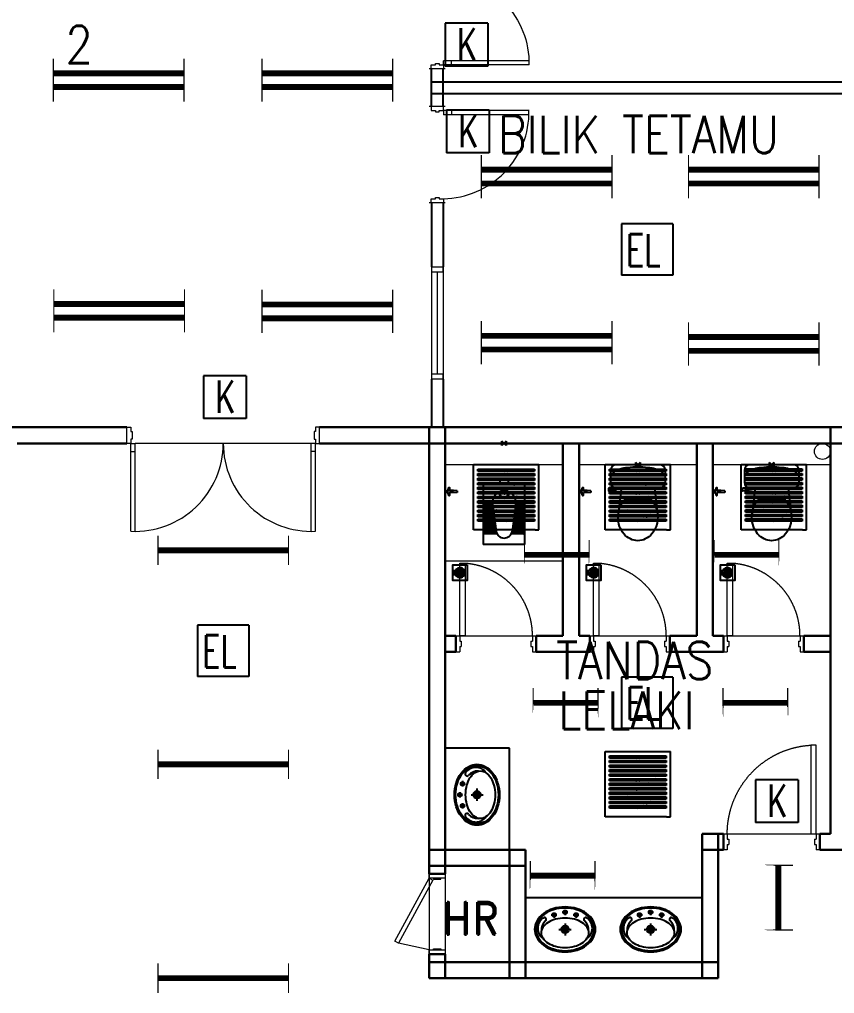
# Model space of a CAD drawing. Header units: inches. Extents: x 17074 to 430035, y 21644 to 175348.
# Drawn here: x 268516 to 276133, y 54090 to 63196 of the extents above; entities that cross this region are included whole.
import ezdxf
from ezdxf.enums import TextEntityAlignment as Align

# ---------------------------------------------------------------- set-up
doc = ezdxf.new("R2010")
doc.units = ezdxf.units.IN
doc.header["$MEASUREMENT"] = 0
doc.linetypes.add('DASHED', pattern=[19.05, 12.7, -6.35])
for name, color, linetype, lineweight in [('CORRIDOR', 8, 'Continuous', 20), ('DOOR', 8, 'Continuous', 20), ('DR', 8, 'Continuous', 18), ('LW', 8, 'Continuous', 20), ('t3', 8, 'Continuous', 25), ('wall', 8, 'Continuous', 30), ('WIN', 8, 'Continuous', 18), ('windoor', 8, 'Continuous', 18)]:
    doc.layers.add(name, color=color, linetype=linetype, lineweight=lineweight)
for name, color, linetype in [('dxt_text', 4, 'Continuous'), ('Edges', 7, 'Continuous'), ('ELECT', 6, 'Continuous'), ('FITTING', 40, 'Continuous'), ('FIXT', 8, 'Continuous'), ('LWALL', 8, 'Continuous'), ('ORIGIN', 8, 'Continuous'), ('partition', 8, 'Continuous'), ('SAN', 8, 'Continuous'), ('SANITARY', 8, 'Continuous')]:
    doc.layers.add(name, color=color, linetype=linetype)
doc.styles.add('LAILA', font='romans.shx', dxfattribs={"width": 0.85})
doc.styles.add('ROMANS', font='romans.shx', dxfattribs={"width": 0.5, "height": 400})
doc.styles.add('VERDANA1000', font='romand.shx', dxfattribs={"height": 1000})

# ---------------------------------------------------------------- blocks, each defined once
blk = doc.blocks.new('D900')
at = {"layer": 'DR'}
for p, q in [((37.5, 915), (37.5, 115)), ((77.5, 915), (77.5, 115)), ((37.5, 190), (77.5, 190)), ((37.5, 115), (77.5, 115))]:
    blk.add_line(p, q, dxfattribs=at)
at = {"layer": 'DR', "color": 3}
for p, q in [((0, 132.5), (0, -17.5)), ((900, 132.5), (900, -17.5)), ((900, 115), (900, 0))]:
    blk.add_line(p, q, dxfattribs=at)
at = {"layer": 'DR'}
for points in [[(0, 0), (37.5, 0), (37.5, 40), (50, 40), (50, 75), (37.5, 75), (37.5, 115), (0, 115)], [(900, 0), (862.5, 0), (862.5, 40), (850, 40), (850, 75), (862.5, 75), (862.5, 115), (900, 115)]]:
    blk.add_lwpolyline(points, dxfattribs=at)
at = {"layer": 'DR', "color": 8}
blk.add_arc((51.9, 104.3), 810.7, 0.75531, 91.01449, dxfattribs=at)
blk = doc.blocks.new('A$C64615766')
at = {"layer": 'CORRIDOR', "color": 2}
blk.add_line((1722.5, 822.5), (77.5, 822.5), dxfattribs=at)
at = {"layer": 'DR', "color": 3}
for p, q in [((0, 822.5), (0, 972.5)), ((1800, 822.5), (1800, 972.5))]:
    blk.add_line(p, q, dxfattribs=at)
at = {"layer": 'DR'}
for p, q in [((37.5, 822.5), (77.5, 822.5)), ((37.5, 1), (37.5, 822.5)), ((77.5, 0), (77.5, 822.5)), ((1762.5, 822.5), (1722.5, 822.5)), ((1722.5, 0), (1722.5, 822.5)), ((1762.5, 1), (1762.5, 822.5)), ((37.5, 747.5), (77.5, 747.5)), ((1762.5, 747.5), (1722.5, 747.5))]:
    blk.add_line(p, q, dxfattribs=at)
for points in [[(0, 972.5), (37.5, 972.5), (37.5, 932.5), (50, 932.5), (50, 862.5), (37.5, 862.5), (37.5, 822.5), (0, 822.5)], [(1800, 972.5), (1762.5, 972.5), (1762.5, 932.5), (1750, 932.5), (1750, 862.5), (1762.5, 862.5), (1762.5, 822.5), (1800, 822.5)]]:
    blk.add_lwpolyline(points, dxfattribs=at)
at = {"layer": 'DR', "color": 8}
for centre, start, end in [((77.5, 822.5), 267.21257, 0.00009), ((1722.5, 822.5), 179.99991, 272.78743)]:
    blk.add_arc(centre, 822.5, start, end, dxfattribs=at)
blk = doc.blocks.new('Dp750')
at = {"layer": 'DOOR', "color": 1}
for p, q in [((0, 150), (0, 0)), ((0, 150), (0, 0)), ((750, 150), (750, 0)), ((750, 150), (750, 0))]:
    blk.add_line(p, q, dxfattribs=at)
at = {"layer": 'DOOR'}
for p, q in [((0, 150), (35, 150)), ((35, 150), (35, 100)), ((35, 100), (50, 100)), ((50, 100), (50, 50)), ((700, 100), (700, 50)), ((700, 100), (715, 100)), ((715, 150), (750, 150)), ((715, 150), (715, 100)), ((0, 0), (35, 0)), ((35, 50), (50, 50)), ((35, 50), (35, 0)), ((700, 50), (715, 50)), ((715, 50), (715, 0)), ((715, 0), (750, 0))]:
    blk.add_line(p, q, dxfattribs=at)
blk.add_lwpolyline([(35, 150), (35, 830), (85, 830), (85, 150)], close=True, dxfattribs=at)
at = {"layer": 'DOOR', "color": 9, "linetype": 'DASHED', "ltscale": 100}
blk.add_arc((35, 150), 680, 360, 85.78327, dxfattribs=at)
blk = doc.blocks.new('TAB')
at = {"layer": 'FIXT'}
for p, q in [((-186, 13), (-70, 22)), ((-186, -13), (-186, 13)), ((-120, 5), (-120, -5)), ((-80, 10), (-115, 10)), ((-70, 55), (-70, 20)), ((-55, 60), (-65, 60)), ((-50, 55), (-50, 20)), ((-50, 24), (-46, 24)), ((-5, 10), (-40, 10)), ((0, 5), (0, -5)), ((-186, -13), (-70, -22)), ((-80, -10), (-115, -10)), ((-70, -20), (-70, -55)), ((-55, -60), (-65, -60)), ((-50, -20), (-50, -55)), ((-50, -24), (-46, -24)), ((-5, -10), (-40, -10))]:
    blk.add_line(p, q, dxfattribs=at)
for centre, radius, start, end in [((-115, 5), 5, 90, 180), ((-80, 20), 10, 270, 0), ((-65, 55), 5, 90, 180), ((-55, 55), 5, 0, 90), ((-40, 20), 10, 180, 270), ((-46, 0), 24.2, 24.4433, 90), ((-5, 5), 5, 0, 90), ((-115, -5), 5, 180, 270), ((-80, -20), 10, 0, 90), ((-65, -55), 5, 180, 270), ((-55, -55), 5, 270, 0), ((-40, -20), 10, 90, 180), ((-46, 0), 24.2, 270, 335.5567), ((-5, -5), 5, 270, 0)]:
    blk.add_arc(centre, radius, start, end, dxfattribs=at)
blk = doc.blocks.new('TAP1-P')
at = {"layer": 'FIXT', "rotation": 90}
blk.add_blockref('TAB', (0, 0), dxfattribs=at)
blk = doc.blocks.new('TAP(C)')
at = {"layer": 'wall', "xscale": -0.599999999973992, "yscale": 0.5999999999767169, "zscale": 0.5999999999999999, "rotation": 269.9999000484524}
blk.add_blockref('TAP1-P', (0, 0), dxfattribs=at)
blk = doc.blocks.new('*X36')
at = {"color": 0}
for p, q in [((89.8892, 61.1665), (89.8524, 61.2033)), ((89.8532, 61.1977), (89.9009, 61.2454)), ((89.8534, 61.2155), (89.8831, 61.2453)), ((89.905, 61.1684), (89.8544, 61.219)), ((89.8584, 61.1852), (89.9135, 61.2403)), ((89.9165, 61.1745), (89.8605, 61.2306)), ((89.8666, 61.1757), (89.9229, 61.2321)), ((89.9252, 61.1836), (89.8695, 61.2392)), ((89.8777, 61.1691), (89.9295, 61.221)), ((89.9308, 61.1956), (89.8815, 61.2449)), ((89.8926, 61.1664), (89.9323, 61.2061)), ((89.9319, 61.2122), (89.8981, 61.2459))]:
    blk.add_line(p, q, dxfattribs=at)
blk = doc.blocks.new('ZPO')
at = {"layer": 'ORIGIN'}
for p, q in [((-20, 20), (-20, -20)), ((-20, 20), (20, -20)), ((-20, -20), (20, 20)), ((20, -20), (20, 20))]:
    blk.add_line(p, q, dxfattribs=at)
blk = doc.blocks.new('Dp900')
at = {"layer": 'DOOR', "color": 4}
for p, q in [((35, 150), (0, 150)), ((35, 150), (35, 100)), ((50, 100), (35, 100)), ((50, 100), (50, 50)), ((850, 100), (850, 50)), ((865, 100), (850, 100)), ((900, 150), (865, 150)), ((865, 150), (865, 100)), ((0, 0), (35, 0)), ((50, 50), (35, 50)), ((35, 50), (35, 0)), ((865, 50), (850, 50)), ((865, 50), (865, 0)), ((865, 0), (900, 0))]:
    blk.add_line(p, q, dxfattribs=at)
at = {"layer": 'DOOR', "color": 1}
for p, q in [((0, 150), (0, 0)), ((0, 150), (0, 0)), ((900, 150), (900, 0)), ((900, 150), (900, 0))]:
    blk.add_line(p, q, dxfattribs=at)
at = {"layer": 'DOOR'}
blk.add_lwpolyline([(35, 150), (35, 980), (85, 980), (85, 150)], close=True, dxfattribs=at)
at = {"layer": 'DOOR', "color": 9, "linetype": 'DASHED', "ltscale": 100}
blk.add_arc((35, 150), 830, 360, 86.54636, dxfattribs=at)
blk = doc.blocks.new('1 X 8W EL')
at = {"layer": 'ELECT', "color": 6}
for p, q in [((-240, 240), (-240, -240)), ((240, 240), (-240, 240)), ((240, 240), (240, -240)), ((240, -240), (-240, -240))]:
    blk.add_line(p, q, dxfattribs=at)
at = {"layer": 'ELECT', "color": 6, "style": 'ROMANS', "width": 0.7}
blk.add_text('EL', height=300, dxfattribs=at).set_placement((-196.2, -155.6))
blk = doc.blocks.new('YBC 2X36')
at = {"layer": 'FITTING', "color": 3}
for points, const_width in [([(-610, 200.9), (-610, -74.3)], 10.9), ([(610, 200.9), (610, -84.2)], 10.9), ([(-610, 63.3), (610, 63.3)], 54.6), ([(-610, 72.1), (-610, -203.2)], 10.9), ([(610, 72.1), (610, -203.2)], 10.9), ([(-610, -65.5), (610, -65.5)], 54.6)]:
    blk.add_lwpolyline(points, dxfattribs=dict(at, const_width=const_width))
blk = doc.blocks.new('YBC 1X36')
at = {"layer": 'FITTING', "color": 3}
for points, const_width in [([(-610, 137.6), (-610, -137.6)], 10.9), ([(610, 137.6), (610, -137.6)], 10.9), ([(-610, 0), (610, 0)], 54.6)]:
    blk.add_lwpolyline(points, dxfattribs=dict(at, const_width=const_width))
blk = doc.blocks.new('YBC 1X18')
at = {"layer": 'FITTING', "color": 3, "const_width": 10.9}
for points in [[(-305, -137.6), (-305, 137.6)], [(299.7, -137.6), (299.7, 137.6)]]:
    blk.add_lwpolyline(points, close=True, dxfattribs=at)
at = {"layer": 'FITTING', "color": 3, "const_width": 54.6}
blk.add_lwpolyline([(305, 0), (-305, 0)], dxfattribs=at)
blk = doc.blocks.new('1 X 8W KELUAR')
at = {"layer": 'ELECT', "color": 5}
for p, q in [((-160, 161), (-160, -240)), ((240, 161), (-160, 161)), ((240, 160), (240, -240)), ((240, -240), (-160, -240))]:
    blk.add_line(p, q, dxfattribs=at)
at = {"layer": 'ELECT', "color": 5, "style": 'ROMANS', "width": 0.7}
blk.add_text('K', height=300, dxfattribs=at).set_placement((-50.3, -185.3))
blk = doc.blocks.new('Exhaust Fan 8-Inch fr')
at = {"layer": 'Edges'}
for p, q in [((-5.91, 7.27), (5.91, 7.27)), ((-5.91, -4.54), (-5.91, 7.27)), ((5.91, -4.54), (5.91, 7.27)), ((-5.12, 6.08), (-5.12, 6.47)), ((-5.12, 6.47), (5.12, 6.47)), ((5.12, 6.08), (-5.12, 6.08)), ((-5.12, 5.26), (-5.12, 5.65)), ((-5.12, 5.65), (-0.31, 5.65)), ((-1.43, 5.42), (-1.81, 5.26)), ((-1.12, 5.54), (-1.43, 5.42)), ((-1.43, 5.42), (-1.43, 5.26)), ((-1.03, 5.56), (-1.12, 5.54)), ((-0.31, 5.65), (-1.03, 5.56)), ((-1.03, 5.56), (-1.03, 5.26)), ((-0.31, 5.65), (0.31, 5.65)), ((1.03, 5.56), (0.31, 5.65)), ((0.31, 5.65), (5.12, 5.65)), ((1.03, 5.56), (1.03, 5.26)), ((1.12, 5.54), (1.03, 5.56)), ((1.43, 5.42), (1.12, 5.54)), ((1.43, 5.42), (1.43, 5.26)), ((1.81, 5.26), (1.43, 5.42)), ((5.12, 6.47), (5.12, 6.08)), ((5.12, 5.65), (5.12, 5.26)), ((-1.81, 5.26), (-5.12, 5.26)), ((-5.12, 4.43), (-5.12, 4.83)), ((-5.12, 4.83), (-2.54, 4.83)), ((-3.05, 4.43), (-5.12, 4.43)), ((-5.12, 3.61), (-5.12, 4)), ((-5.12, 4), (-3.38, 4)), ((-3.69, 3.61), (-5.12, 3.61)), ((-3.38, 4), (-3.69, 3.61)), ((-2.65, 3.61), (-3.69, 3.61)), ((-3.38, 4), (-2.75, 4)), ((-2.54, 4.83), (-3.05, 4.43)), ((-2.52, 4.43), (-3.05, 4.43)), ((-2.71, 3.71), (-2.75, 4)), ((-2.75, 4), (-2.74, 4)), ((-2.7, 3.72), (-2.74, 4)), ((-2.74, 4), (-0.47, 4)), ((-2.7, 3.72), (-2.71, 3.71)), ((-2.65, 3.61), (-2.71, 3.71)), ((-2.64, 3.61), (-2.7, 3.72)), ((-2.64, 3.61), (-2.65, 3.61)), ((-0.24, 3.61), (-2.64, 3.61)), ((-2.54, 4.83), (-1.91, 4.83)), ((-2.52, 4.43), (-2.46, 4.51)), ((-2.51, 4.43), (-2.52, 4.43)), ((-2.51, 4.43), (-2.45, 4.51)), ((-0.72, 4.43), (-2.51, 4.43)), ((-2.45, 4.51), (-2.46, 4.51)), ((-2.45, 4.51), (-1.91, 4.83)), ((-1.91, 4.83), (-0.99, 4.83)), ((-1.43, 5.26), (-1.81, 5.26)), ((-1.03, 5.26), (-1.43, 5.26)), ((1.03, 5.26), (-1.03, 5.26)), ((-0.9, 4.76), (-0.99, 4.83)), ((-0.99, 4.83), (1.03, 4.83)), ((-0.9, 4.76), (-0.72, 4.43)), ((1.03, 4.43), (-0.72, 4.43)), ((-0.47, 4), (-0.24, 3.61)), ((-0.47, 4), (1.03, 4)), ((1.03, 3.61), (-0.24, 3.61)), ((1.43, 5.26), (1.03, 5.26)), ((1.03, 4.83), (1.03, 4.43)), ((1.03, 4.83), (1.43, 4.83)), ((1.43, 4.43), (1.03, 4.43)), ((1.03, 4), (1.03, 3.61)), ((1.03, 4), (1.43, 4)), ((1.37, 3.61), (1.03, 3.61)), ((1.37, 3.61), (1.43, 3.64)), ((3.24, 3.61), (1.37, 3.61)), ((1.81, 5.26), (1.43, 5.26)), ((1.43, 4.83), (1.43, 4.43)), ((1.43, 4.83), (2.54, 4.83)), ((3.05, 4.43), (1.43, 4.43)), ((1.43, 4), (1.43, 3.64)), ((1.43, 3.64), (2.05, 4)), ((1.43, 4), (2.05, 4)), ((5.12, 5.26), (1.81, 5.26)), ((2.05, 4), (2.92, 4)), ((3.05, 4.43), (2.54, 4.83)), ((2.54, 4.83), (5.12, 4.83)), ((2.92, 4), (3.08, 3.89)), ((2.92, 4), (3.38, 4)), ((5.12, 4.43), (3.05, 4.43)), ((3.08, 3.89), (3.24, 3.61)), ((3.69, 3.61), (3.24, 3.61)), ((3.69, 3.61), (3.38, 4)), ((3.38, 4), (5.12, 4)), ((5.12, 3.61), (3.69, 3.61)), ((5.12, 4.83), (5.12, 4.43)), ((5.12, 4), (5.12, 3.61)), ((-5.12, 2.79), (-5.12, 3.18)), ((-5.12, 3.18), (-3.89, 3.18)), ((-4.06, 2.79), (-5.12, 2.79)), ((-5.12, 1.96), (-5.12, 2.36)), ((-5.12, 2.36), (-4.2, 2.36)), ((-4.25, 1.96), (-5.12, 1.96)), ((-4.22, 2.17), (-4.25, 1.96)), ((-4.22, 1.96), (-4.25, 1.96)), ((-4.2, 2.36), (-4.22, 2.17)), ((-4.22, 1.96), (-4.22, 2.17)), ((-1.63, 1.96), (-4.22, 1.96)), ((-4.2, 2.36), (-1.93, 2.36)), ((-3.89, 3.18), (-4.06, 2.79)), ((-2.18, 2.79), (-4.06, 2.79)), ((-3.89, 3.18), (-2.4, 3.18)), ((-2.18, 2.79), (-2.4, 3.18)), ((-2.4, 3.18), (-2.39, 3.18)), ((-2.16, 2.79), (-2.39, 3.18)), ((-2.39, 3.18), (0.01, 3.18)), ((-2.16, 2.79), (-2.18, 2.79)), ((0.1, 2.79), (-2.16, 2.79)), ((-1.77, 2.08), (-1.93, 2.36)), ((-1.93, 2.36), (-1.91, 2.36)), ((-1.76, 2.09), (-1.91, 2.36)), ((-1.91, 2.36), (0.07, 2.36)), ((-1.76, 2.09), (-1.77, 2.08)), ((-1.77, 2.08), (-1.63, 1.96)), ((-1.76, 2.09), (-1.61, 1.96)), ((-1.61, 1.96), (-1.63, 1.96)), ((-0.35, 1.96), (-1.61, 1.96)), ((-0.35, 1.96), (-0.33, 1.98)), ((0.31, 1.96), (-0.35, 1.96)), ((-0.33, 1.98), (-0.17, 2.04)), ((-0.17, 2.04), (-0.05, 2.05)), ((0, 2.1), (-0.05, 2.05)), ((-0.05, 2.05), (0, 2.06)), ((0.07, 2.36), (0, 2.1)), ((0, 2.06), (0.17, 2.03)), ((0.01, 3.18), (0.04, 3.13)), ((0.01, 3.18), (0.64, 3.18)), ((0.04, 3.13), (0.1, 2.79)), ((0.07, 2.36), (0.19, 2.36)), ((0.31, 2.79), (0.1, 2.79)), ((0.17, 2.03), (0.25, 1.99)), ((0.19, 2.36), (0.18, 2.29)), ((0.18, 2.29), (0.25, 1.99)), ((0.19, 2.36), (3.33, 2.36)), ((0.25, 1.99), (0.31, 1.96)), ((0.64, 3.18), (0.31, 2.79)), ((3.54, 2.79), (0.31, 2.79)), ((2.67, 1.96), (0.31, 1.96)), ((0.64, 3.18), (3.49, 3.18)), ((3.32, 2.34), (2.67, 1.96)), ((2.69, 1.96), (2.67, 1.96)), ((3.33, 2.33), (2.69, 1.96)), ((4.2, 1.96), (2.69, 1.96)), ((3.32, 2.34), (3.33, 2.36)), ((3.32, 2.34), (3.33, 2.33)), ((3.33, 2.33), (3.35, 2.36)), ((3.33, 2.36), (3.35, 2.36)), ((3.35, 2.36), (4.2, 2.36)), ((3.49, 3.18), (3.5, 3.15)), ((3.49, 3.18), (3.89, 3.18)), ((3.54, 2.79), (3.5, 3.15)), ((3.5, 3.15), (3.51, 3.14)), ((3.54, 2.79), (3.51, 3.14)), ((4.06, 2.79), (3.54, 2.79)), ((3.54, 2.79), (3.54, 2.79)), ((4.06, 2.79), (3.89, 3.18)), ((3.89, 3.18), (5.12, 3.18)), ((5.12, 2.79), (4.06, 2.79)), ((4.2, 2.34), (4.2, 2.36)), ((4.2, 2.36), (5.12, 2.36)), ((4.2, 2.34), (4.2, 2.33)), ((4.25, 1.96), (4.2, 2.33)), ((4.2, 2.33), (4.2, 1.96)), ((4.25, 1.96), (4.2, 1.96)), ((5.12, 1.96), (4.25, 1.96)), ((5.12, 3.18), (5.12, 2.79)), ((5.12, 2.36), (5.12, 1.96)), ((-5.12, 1.14), (-5.12, 1.53)), ((-5.12, 1.53), (-4.31, 1.53)), ((-4.3, 1.14), (-5.12, 1.14)), ((-5.12, 0.32), (-5.12, 0.71)), ((-5.12, 0.71), (-4.25, 0.71)), ((-4.19, 0.32), (-5.12, 0.32)), ((-4.31, 1.53), (-4.33, 1.36)), ((-4.33, 1.36), (-4.3, 1.14)), ((-4.31, 1.53), (-4.29, 1.53)), ((-4.29, 1.14), (-4.3, 1.14)), ((-4.29, 1.53), (-4.29, 1.14)), ((-4.29, 1.53), (-4.22, 1.53)), ((-2.3, 1.14), (-4.29, 1.14)), ((-4.25, 0.71), (-4.22, 0.55)), ((-4.25, 0.71), (-3.04, 0.71)), ((-4.22, 1.53), (-4.22, 1.52)), ((-4.22, 1.53), (-1.43, 1.53)), ((-4.22, 1.52), (-1.43, 1.52)), ((-4.22, 0.65), (-3.16, 0.65)), ((-4.22, 0.55), (-4.22, 0.65)), ((-4.22, 0.55), (-4.19, 0.32)), ((-3.53, 0.32), (-4.19, 0.32)), ((-3.37, 0.52), (-3.53, 0.32)), ((-0.3, 0.32), (-3.53, 0.32)), ((-3.37, 0.52), (-3.16, 0.65)), ((-3.16, 0.65), (-3.04, 0.71)), ((-3.04, 0.71), (-0.26, 0.71)), ((-2.3, 1.14), (-1.74, 1.46)), ((-0.61, 1.14), (-2.3, 1.14)), ((-1.74, 1.46), (-1.43, 1.52)), ((-1.43, 1.53), (-1.43, 1.52)), ((-1.43, 1.52), (-1.32, 1.53)), ((-1.43, 1.53), (-1.32, 1.53)), ((-1.43, 1.52), (-1.43, 1.52)), ((-1.32, 1.53), (-1.14, 1.53)), ((-1.14, 1.53), (-1.1, 1.52)), ((-1.14, 1.53), (-1.1, 1.53)), ((-1.1, 1.53), (-1.1, 1.52)), ((-1.1, 1.53), (-0.65, 1.53)), ((-1.1, 1.52), (-0.72, 1.42)), ((-0.72, 1.42), (-0.66, 1.37)), ((-0.67, 1.43), (-0.65, 1.53)), ((-0.66, 1.37), (-0.67, 1.43)), ((-0.65, 1.26), (-0.66, 1.37)), ((-0.65, 1.53), (0.61, 1.53)), ((-0.61, 1.14), (-0.65, 1.26)), ((0.57, 1.14), (-0.61, 1.14)), ((-0.3, 0.32), (-0.23, 0.57)), ((-0.29, 0.32), (-0.3, 0.32)), ((-0.29, 0.32), (-0.27, 0.37)), ((-0.13, 0.32), (-0.29, 0.32)), ((-0.27, 0.37), (-0.22, 0.56)), ((-0.27, 0.37), (-0.12, 0.35)), ((-0.22, 0.56), (-0.26, 0.71)), ((-0.23, 0.57), (-0.26, 0.71)), ((-0.26, 0.71), (-0.26, 0.71)), ((-0.26, 0.71), (-0.01, 0.71)), ((-0.23, 0.57), (-0.22, 0.56)), ((-0.13, 0.32), (-0.12, 0.35)), ((-0.12, 0.32), (-0.13, 0.32)), ((-0.12, 0.32), (-0.01, 0.7)), ((-0.12, 0.35), (-0.02, 0.69)), ((1.97, 0.32), (-0.12, 0.32)), ((-0.02, 0.69), (-0.01, 0.71)), ((-0.01, 0.7), (-0.02, 0.69)), ((-0.01, 0.7), (0, 0.71)), ((-0.01, 0.71), (0, 0.71)), ((0, 0.71), (1.75, 0.71)), ((0.6, 1.22), (0.57, 1.14)), ((0.62, 1.14), (0.57, 1.14)), ((0.63, 1.39), (0.6, 1.22)), ((0.61, 1.53), (0.62, 1.49)), ((0.61, 1.53), (1.92, 1.53)), ((0.67, 1.44), (0.62, 1.49)), ((0.62, 1.49), (0.62, 1.48)), ((0.68, 1.43), (0.62, 1.48)), ((0.62, 1.48), (0.63, 1.39)), ((0.84, 1.19), (0.62, 1.14)), ((1.03, 1.14), (0.62, 1.14)), ((1.16, 1.31), (0.67, 1.44)), ((0.67, 1.44), (0.68, 1.43)), ((1.02, 1.34), (0.68, 1.43)), ((0.99, 1.15), (0.84, 1.19)), ((0.99, 1.15), (1.02, 1.34)), ((1.03, 1.14), (0.99, 1.15)), ((1.17, 1.3), (1.02, 1.34)), ((1.2, 1.14), (1.03, 1.14)), ((1.69, 1.4), (1.16, 1.31)), ((1.16, 1.31), (1.17, 1.3)), ((1.22, 1.31), (1.17, 1.3)), ((1.22, 1.31), (1.2, 1.14)), ((1.43, 1.14), (1.2, 1.14)), ((1.43, 1.34), (1.22, 1.31)), ((1.7, 1.39), (1.43, 1.34)), ((1.43, 1.34), (1.43, 1.14)), ((4.29, 1.14), (1.43, 1.14)), ((1.92, 1.53), (1.69, 1.4)), ((1.69, 1.4), (1.7, 1.39)), ((1.92, 1.52), (1.7, 1.39)), ((1.75, 0.71), (1.78, 0.65)), ((1.75, 0.71), (4.25, 0.71)), ((1.78, 0.65), (4.2, 0.65)), ((1.78, 0.65), (1.97, 0.32)), ((1.95, 1.53), (1.92, 1.52)), ((1.92, 1.53), (1.95, 1.53)), ((1.92, 1.52), (4.2, 1.52)), ((1.95, 1.53), (4.2, 1.53)), ((4.19, 0.32), (1.97, 0.32)), ((4.19, 0.32), (4.2, 0.38)), ((5.12, 0.32), (4.19, 0.32)), ((4.2, 1.52), (4.2, 1.53)), ((4.2, 1.53), (4.29, 1.53)), ((4.2, 0.38), (4.25, 0.71)), ((4.2, 0.65), (4.2, 0.38)), ((4.25, 0.71), (5.12, 0.71)), ((4.29, 1.53), (4.29, 1.14)), ((4.29, 1.53), (4.31, 1.53)), ((4.3, 1.14), (4.29, 1.14)), ((4.3, 1.14), (4.33, 1.36)), ((5.12, 1.14), (4.3, 1.14)), ((4.33, 1.36), (4.31, 1.53)), ((4.31, 1.53), (5.12, 1.53)), ((5.12, 1.53), (5.12, 1.14)), ((5.12, 0.71), (5.12, 0.32)), ((-5.12, -0.51), (-5.12, -0.11)), ((-5.12, -0.11), (-4.04, -0.11)), ((-3.87, -0.51), (-5.12, -0.51)), ((-5.12, -1.33), (-5.12, -0.94)), ((-5.12, -0.94), (-3.65, -0.94)), ((-3.35, -1.33), (-5.12, -1.33)), ((-5.12, -2.15), (-5.12, -1.76)), ((-5.12, -1.76), (-2.99, -1.76)), ((-4.04, -0.11), (-4.02, -0.14)), ((-4.04, -0.11), (-3.57, -0.11)), ((-4.02, -0.14), (-3.57, -0.14)), ((-4.02, -0.14), (-3.87, -0.51)), ((-3.43, -0.51), (-3.87, -0.51)), ((-3.65, -0.94), (-3.57, -1.04)), ((-3.65, -0.94), (-3.18, -0.94)), ((-3.57, -0.11), (-3.57, -0.14)), ((-3.57, -0.11), (-0.52, -0.11)), ((-3.57, -0.14), (-3.56, -0.29)), ((-3.57, -1.04), (-3.12, -1.04)), ((-3.57, -1.04), (-3.35, -1.33)), ((-3.56, -0.29), (-3.43, -0.51)), ((-1, -0.51), (-3.43, -0.51)), ((-2.71, -1.33), (-3.35, -1.33)), ((-3.13, -1.03), (-3.18, -0.94)), ((-3.18, -0.94), (-1.75, -0.94)), ((-2.71, -1.33), (-3.13, -1.03)), ((-3.13, -1.03), (-3.12, -1.04)), ((-2.71, -1.33), (-3.12, -1.04)), ((-3.12, -1.04), (-3.12, -1.04)), ((-2.99, -1.76), (-2.47, -2.15)), ((-2.99, -1.76), (-1.43, -1.76)), ((-2.34, -1.28), (-2.71, -1.33)), ((-2.71, -1.33), (-2.71, -1.33)), ((-2.65, -1.33), (-2.71, -1.33)), ((-2.71, -1.33), (-2.71, -1.33)), ((-2.33, -1.29), (-2.65, -1.33)), ((-1.43, -1.33), (-2.65, -1.33)), ((-1.75, -0.94), (-2.34, -1.28)), ((-2.34, -1.28), (-2.33, -1.29)), ((-1.91, -1.04), (-2.33, -1.29)), ((-1.72, -0.94), (-1.91, -1.04)), ((-1.91, -1.04), (-1.43, -1.04)), ((-1.75, -0.94), (-1.72, -0.94)), ((-1.72, -0.94), (-1.43, -0.94)), ((-1.43, -0.94), (-1.43, -1.04)), ((-1.43, -0.94), (-1.03, -0.94)), ((-1.43, -1.04), (-1.43, -1.33)), ((-1.03, -1.33), (-1.43, -1.33)), ((-1.43, -1.76), (-1.43, -2.15)), ((-1.43, -1.76), (-1.03, -1.76)), ((-1.03, -1.33), (-1.03, -0.94)), ((-1.03, -0.94), (0.29, -0.94)), ((0.51, -1.33), (-1.03, -1.33)), ((-1.03, -2.15), (-1.03, -1.76)), ((-1.03, -1.76), (0.76, -1.76)), ((-0.7, -0.33), (-1, -0.51)), ((-0.97, -0.51), (-1, -0.51)), ((-0.7, -0.35), (-0.97, -0.51)), ((0.04, -0.51), (-0.97, -0.51)), ((-0.7, -0.35), (-0.5, -0.11)), ((-0.7, -0.33), (-0.52, -0.11)), ((-0.7, -0.33), (-0.7, -0.35)), ((-0.52, -0.11), (-0.5, -0.11)), ((-0.5, -0.11), (-0.1, -0.11)), ((-0.07, -0.33), (-0.1, -0.11)), ((-0.1, -0.11), (-0.09, -0.11)), ((-0.05, -0.32), (-0.09, -0.11)), ((-0.09, -0.11), (2.22, -0.11)), ((-0.05, -0.32), (-0.07, -0.33)), ((0.04, -0.51), (-0.07, -0.33)), ((0.05, -0.51), (-0.05, -0.32)), ((0.05, -0.51), (0.04, -0.51)), ((2.45, -0.51), (0.05, -0.51)), ((0.51, -1.33), (0.29, -0.94)), ((0.29, -0.94), (0.3, -0.94)), ((0.53, -1.33), (0.3, -0.94)), ((0.3, -0.94), (2.69, -0.94)), ((0.53, -1.33), (0.51, -1.33)), ((2.7, -1.33), (0.53, -1.33)), ((0.88, -1.96), (0.76, -1.76)), ((0.76, -1.76), (0.78, -1.76)), ((0.89, -1.95), (0.78, -1.76)), ((0.78, -1.76), (2.35, -1.76)), ((2.35, -1.76), (1.7, -2.14)), ((2.22, -0.11), (2.24, -0.14)), ((2.22, -0.11), (4.04, -0.11)), ((2.24, -0.14), (4.02, -0.14)), ((2.24, -0.14), (2.45, -0.51)), ((2.35, -1.76), (2.99, -1.76)), ((3.87, -0.51), (2.45, -0.51)), ((2.47, -2.15), (2.99, -1.76)), ((2.69, -0.94), (2.7, -1.04)), ((2.69, -0.94), (3.65, -0.94)), ((2.7, -1.04), (3.57, -1.04)), ((2.7, -1.04), (2.73, -1.29)), ((2.73, -1.29), (2.7, -1.33)), ((3.35, -1.33), (2.7, -1.33)), ((2.99, -1.76), (5.12, -1.76)), ((3.35, -1.33), (3.57, -1.04)), ((5.12, -1.33), (3.35, -1.33)), ((3.57, -1.04), (3.65, -0.94)), ((3.65, -0.94), (5.12, -0.94)), ((3.87, -0.51), (4.02, -0.14)), ((5.12, -0.51), (3.87, -0.51)), ((4.02, -0.14), (4.04, -0.11)), ((4.04, -0.11), (5.12, -0.11)), ((5.12, -0.11), (5.12, -0.51)), ((5.12, -0.94), (5.12, -1.33)), ((5.12, -1.76), (5.12, -2.15)), ((-2.47, -2.15), (-5.12, -2.15)), ((-5.12, -2.98), (-5.12, -2.58)), ((-5.12, -2.58), (-1.7, -2.58)), ((5.12, -2.98), (-5.12, -2.98)), ((-1.43, -2.15), (-2.47, -2.15)), ((-1.7, -2.58), (-1.43, -2.69)), ((-1.7, -2.58), (-1.43, -2.58)), ((-1.03, -2.15), (-1.43, -2.15)), ((-1.43, -2.58), (-1.43, -2.69)), ((-1.43, -2.58), (-1.03, -2.58)), ((-1.43, -2.69), (-1.12, -2.82)), ((-1.12, -2.82), (-1.03, -2.83)), ((1.03, -2.15), (-1.03, -2.15)), ((-1.03, -2.83), (-1.03, -2.58)), ((-1.03, -2.58), (1.03, -2.58)), ((-1.03, -2.83), (0, -2.97)), ((0, -2.97), (1.03, -2.83)), ((0.89, -1.95), (0.88, -1.96)), ((0.88, -1.96), (1.03, -2.08)), ((0.89, -1.95), (1.15, -2.15)), ((1.03, -2.08), (1.03, -2.15)), ((1.03, -2.08), (1.13, -2.15)), ((1.13, -2.15), (1.03, -2.15)), ((1.03, -2.58), (1.03, -2.83)), ((1.03, -2.58), (1.43, -2.58)), ((1.03, -2.83), (1.12, -2.82)), ((1.12, -2.82), (1.43, -2.69)), ((1.15, -2.15), (1.13, -2.15)), ((1.49, -2.15), (1.15, -2.15)), ((1.43, -2.58), (1.43, -2.69)), ((1.43, -2.69), (1.7, -2.58)), ((1.43, -2.58), (1.7, -2.58)), ((1.49, -2.15), (1.7, -2.14)), ((1.56, -2.15), (1.49, -2.15)), ((1.56, -2.15), (1.69, -2.14)), ((2.47, -2.15), (1.56, -2.15)), ((1.7, -2.14), (1.69, -2.14)), ((1.7, -2.58), (5.12, -2.58)), ((5.12, -2.15), (2.47, -2.15)), ((5.12, -2.58), (5.12, -2.98)), ((5.21, -4.54), (-5.91, -4.54)), ((5.21, -4.54), (5.72, -4.54)), ((5.72, -4.54), (5.91, -4.54))]:
    blk.add_line(p, q, dxfattribs=at)
blk = doc.blocks.new('Exhaust Fan 15TGQZ')
at = {"xscale": 51.69785126039847, "yscale": 51.69785126039847, "zscale": 51.69785126039847}
blk.add_blockref('Exhaust Fan 8-Inch fr', (-310.2, -400.5), dxfattribs=at)

msp = doc.modelspace()

# ---------------------------------------------------------------- linework, layer by layer
at = {"layer": 'DR'}
msp.add_line((272345.3, 54498.6), (272059.6, 54561.2), dxfattribs=at)
for points in [[(272345.3, 55208.6), (272495.3, 55208.6), (272495.3, 55168.6), (272345.3, 55168.6)], [(272345.3, 55168.6), (272380.4, 55149.4), (272059.6, 54561.2), (272024.5, 54580.3)], [(272345.3, 54498.6), (272495.3, 54498.6), (272495.3, 54458.6), (272345.3, 54458.6)]]:
    msp.add_lwpolyline(points, close=True, dxfattribs=at)
for points in [[(272385.3, 55168.6), (272385.3, 55158.6), (272455.3, 55158.6), (272455.3, 55168.6)], [(272385.3, 54498.6), (272385.3, 54508.6), (272455.3, 54508.6), (272455.3, 54498.6)]]:
    msp.add_lwpolyline(points, dxfattribs=at)
at = {"layer": 'LW'}
for p, q in [((273595.3, 59033.6), (272495.3, 59033.6)), ((274845.3, 59033.6), (273745.3, 59033.6)), ((276095.3, 59033.6), (274995.3, 59033.6)), ((273595.3, 58133.6), (272495.3, 58133.6)), ((272595.3, 57433.6), (273345.3, 57433.6)), ((273345.3, 57283.6), (273345.3, 57433.6)), ((273845.3, 57433.6), (274595.3, 57433.6)), ((275095.3, 57433.6), (275845.3, 57433.6)), ((275845.3, 57283.6), (275845.3, 57433.6)), ((275095.3, 55583.6), (275995.3, 55583.6)), ((272345.3, 55208.6), (272345.3, 54458.6)), ((272495.3, 55208.6), (272495.3, 54458.6))]:
    msp.add_line(p, q, dxfattribs=at)
msp.add_circle((276020.3, 59158.6), 75, dxfattribs=at)
at = {"layer": 'LWALL'}
for p, q in [((273095.3, 56383.6), (272495.3, 56383.6)), ((273095.3, 54983.6), (273095.3, 56383.6)), ((274895.3, 54983.6), (273245.3, 54983.6))]:
    msp.add_line(p, q, dxfattribs=at)
at = {"layer": 'partition'}
for p, q in [((272365.3, 62383.6), (272365.3, 62733.6)), ((272475.3, 62383.6), (272475.3, 62733.6)), ((272365.3, 62613.6), (276345.3, 62613.6)), ((272365.3, 62503.6), (276345.3, 62503.6)), ((272365.3, 61483.6), (272365.3, 60884.9)), ((272475.3, 61483.6), (272475.3, 60884.9)), ((272365.3, 59834.9), (272365.3, 59383.6)), ((272475.3, 59834.9), (272475.3, 59383.6))]:
    msp.add_line(p, q, dxfattribs=at)
at = {"layer": 'SAN'}
for p, q in [((274500.3, 59033.6), (274090.3, 59033.6)), ((274275.3, 59013.6), (274275.3, 59053.6)), ((274315.3, 59053.6), (274275.3, 59013.6)), ((274315.3, 59013.6), (274275.3, 59053.6)), ((274315.3, 59053.6), (274315.3, 59013.6)), ((275750.3, 59033.6), (275340.3, 59033.6)), ((275525.3, 59013.6), (275525.3, 59053.6)), ((275565.3, 59053.6), (275525.3, 59013.6)), ((275565.3, 59013.6), (275525.3, 59053.6)), ((275565.3, 59053.6), (275565.3, 59013.6)), ((274040.3, 58983.6), (274040.3, 58868.6)), ((274550.3, 58983.6), (274550.3, 58868.6)), ((275290.3, 58983.6), (275290.3, 58868.6)), ((275800.3, 58983.6), (275800.3, 58868.6)), ((273240.3, 58848.6), (272850.3, 58848.6)), ((272850.3, 58848.6), (272850.3, 58288.6)), ((273084.3, 58888.6), (273006.3, 58888.6)), ((273006.3, 58888.6), (273006.3, 58848.6)), ((273084.3, 58888.6), (273084.3, 58848.6)), ((273240.3, 58288.6), (273240.3, 58848.6)), ((274020.3, 58809.6), (274020.3, 58794.6)), ((274138.7, 58814.6), (274025.3, 58814.6)), ((274076.9, 58789.6), (274025.3, 58789.6)), ((274043.2, 58809.1), (274090.6, 58809.1)), ((274500.3, 58818.6), (274090.3, 58818.6)), ((274138.7, 58804.6), (274112, 58573.5)), ((274138.7, 58804.6), (274116, 58804.6)), ((274140.3, 58818.6), (274139.8, 58814.4)), ((274450.3, 58818.6), (274478.6, 58573.5)), ((275270.3, 58809.6), (275270.3, 58794.6)), ((275388.7, 58814.6), (275275.3, 58814.6)), ((275326.9, 58789.6), (275275.3, 58789.6)), ((275293.2, 58809.1), (275340.6, 58809.1)), ((275750.3, 58818.6), (275340.3, 58818.6)), ((275388.7, 58804.6), (275362, 58573.5)), ((275388.7, 58804.6), (275366, 58804.6)), ((275390.3, 58818.6), (275389.8, 58814.4)), ((275700.3, 58818.6), (275728.6, 58573.5)), ((272935.3, 58676.1), (272866.5, 58676.1)), ((272936.3, 58663.6), (272866.5, 58663.6)), ((272938, 58651.1), (272866.5, 58651.1)), ((272936.3, 58663.5), (272971, 58413.3)), ((273154.2, 58663.5), (273119.6, 58413.3)), ((273224, 58651.1), (273152.5, 58651.1)), ((273224, 58663.6), (273154.2, 58663.6)), ((273224, 58676.1), (273155.2, 58676.1)), ((274429.3, 58698.6), (274164, 58698.6)), ((274199.9, 58728.6), (274223.6, 58728.6)), ((274390.6, 58728.6), (274366.9, 58728.6)), ((275679.3, 58698.6), (275414, 58698.6)), ((275449.9, 58728.6), (275473.6, 58728.6)), ((275640.6, 58728.6), (275616.9, 58728.6)), ((272939.8, 58638.6), (272866.5, 58638.6)), ((272941.5, 58626.1), (272866.5, 58626.1)), ((272943.2, 58613.6), (272866.5, 58613.6)), ((272945, 58601.1), (272866.5, 58601.1)), ((272946.7, 58588.6), (272866.5, 58588.6)), ((272948.4, 58576.1), (272866.5, 58576.1)), ((272950.2, 58563.6), (272866.5, 58563.6)), ((272951.9, 58551.1), (272866.5, 58551.1)), ((273224, 58551.1), (273138.7, 58551.1)), ((273224, 58563.6), (273140.4, 58563.6)), ((273224, 58576.1), (273142.1, 58576.1)), ((273224, 58588.6), (273143.9, 58588.6)), ((273224, 58601.1), (273145.6, 58601.1)), ((273224, 58613.6), (273147.3, 58613.6)), ((273224, 58626.1), (273149.1, 58626.1)), ((273224, 58638.6), (273150.8, 58638.6)), ((272953.6, 58538.6), (272866.5, 58538.6)), ((272955.4, 58526.1), (272866.5, 58526.1)), ((272957.1, 58513.6), (272866.5, 58513.6)), ((272958.8, 58501.1), (272866.5, 58501.1)), ((272960.6, 58488.6), (272866.5, 58488.6)), ((272962.3, 58476.1), (272866.5, 58476.1)), ((272964, 58463.6), (272866.5, 58463.6)), ((273224, 58463.6), (273126.5, 58463.6)), ((273224, 58476.1), (273128.3, 58476.1)), ((273224, 58488.6), (273130, 58488.6)), ((273224, 58501.1), (273131.7, 58501.1)), ((273224, 58513.6), (273133.5, 58513.6)), ((273224, 58526.1), (273135.2, 58526.1)), ((273224, 58538.6), (273136.9, 58538.6)), ((272965.7, 58451.1), (272866.5, 58451.1)), ((272967.5, 58438.6), (272866.5, 58438.6)), ((272969.2, 58426.1), (272866.5, 58426.1)), ((272970.9, 58413.6), (272866.5, 58413.6)), ((272973.7, 58401.1), (272866.5, 58401.1)), ((272978.9, 58388.6), (272866.5, 58388.6)), ((273224, 58388.6), (273111.6, 58388.6)), ((273224, 58401.1), (273116.8, 58401.1)), ((273224, 58413.6), (273119.6, 58413.6)), ((273224, 58426.1), (273121.3, 58426.1)), ((273224, 58438.6), (273123.1, 58438.6)), ((273224, 58451.1), (273124.8, 58451.1)), ((273240.3, 58288.6), (272850.3, 58288.6)), ((272574.9, 58005.9), (272574.9, 58043.4)), ((272590.1, 58043.4), (272574.9, 58043.4)), ((272574.9, 58034), (272581.9, 58034)), ((272574.9, 58015.2), (272581.9, 58015.2)), ((272590.1, 58005.9), (272574.9, 58005.9)), ((273824.9, 58005.9), (273824.9, 58043.4)), ((273840.1, 58043.4), (273824.9, 58043.4)), ((273824.9, 58034), (273831.9, 58034)), ((273824.9, 58015.2), (273831.9, 58015.2)), ((273840.1, 58005.9), (273824.9, 58005.9)), ((275074.9, 58005.9), (275074.9, 58043.4)), ((275090.1, 58043.4), (275074.9, 58043.4)), ((275074.9, 58034), (275081.9, 58034)), ((275074.9, 58015.2), (275081.9, 58015.2)), ((275090.1, 58005.9), (275074.9, 58005.9)), ((272632.7, 56051.6), (272682.7, 56051.6)), ((272656.7, 56077.3), (272656.7, 56025.8)), ((272791.7, 56007.9), (272791.7, 55890.4)), ((272607.7, 55948.6), (272657.7, 55948.6)), ((272631.7, 55974.3), (272631.7, 55922.8)), ((272737.5, 55948.6), (272849.8, 55948.6)), ((272632.7, 55845.6), (272682.7, 55845.6)), ((272656.7, 55871.3), (272656.7, 55819.8)), ((273485.8, 54825.2), (273537.3, 54825.2)), ((273511.5, 54849.2), (273511.5, 54799.2)), ((273588.8, 54850.2), (273640.3, 54850.2)), ((273614.5, 54874.2), (273614.5, 54824.2)), ((273691.8, 54825.2), (273743.3, 54825.2)), ((273717.5, 54849.2), (273717.5, 54799.2)), ((274285.8, 54825.2), (274337.3, 54825.2)), ((274311.5, 54849.2), (274311.5, 54799.2)), ((274388.8, 54850.2), (274440.3, 54850.2)), ((274414.5, 54874.2), (274414.5, 54824.2)), ((274491.8, 54825.2), (274543.3, 54825.2)), ((274517.5, 54849.2), (274517.5, 54799.2)), ((273614.5, 54744.4), (273614.5, 54632.2)), ((274414.5, 54744.4), (274414.5, 54632.2)), ((273555.2, 54690.2), (273672.7, 54690.2)), ((274355.2, 54690.2), (274472.7, 54690.2))]:
    msp.add_line(p, q, dxfattribs=at)
for points in [[(274063.2, 58952.6, -0.255609), (274073.1, 58970.5, -0.077755), (274131.2, 58996.1, -0.037496), (274199.8, 59008.9, -0.027378), (274295.3, 59014.1, -0.027378), (274390.7, 59008.9, -0.037496), (274459.4, 58996.1, -0.077755), (274517.5, 58970.5, -0.255609), (274527.3, 58952.6, -0.255609)], [(275313.2, 58952.6, -0.255609), (275323.1, 58970.5, -0.077755), (275381.2, 58996.1, -0.037496), (275449.8, 59008.9, -0.027378), (275545.3, 59014.1, -0.027378), (275640.7, 59008.9, -0.037496), (275709.4, 58996.1, -0.077755), (275767.5, 58970.5, -0.255609), (275777.3, 58952.6, -0.255609)], [(274429.3, 58698.6, -0.247684), (274465.8, 58457.7, -0.091257), (274426.1, 58388, -0.103849), (274364.4, 58339.7, -0.114925), (274295.3, 58323.6, -0.114925), (274226.1, 58339.7, -0.103849), (274164.5, 58388, -0.091257), (274124.8, 58457.7, -0.08399), (274110.3, 58543.6, -0.08399), (274124.8, 58629.4, -0.09042), (274164, 58698.6, -0.09042)], [(275679.3, 58698.6, -0.247684), (275715.8, 58457.7, -0.091257), (275676.1, 58388, -0.103849), (275614.4, 58339.7, -0.114925), (275545.3, 58323.6, -0.114925), (275476.1, 58339.7, -0.103849), (275414.5, 58388, -0.091257), (275374.8, 58457.7, -0.08399), (275360.3, 58543.6, -0.08399), (275374.8, 58629.4, -0.09042), (275414, 58698.6, -0.09042)]]:
    msp.add_lwpolyline(points, format="xyb", dxfattribs=at)
for points in [[(272703.3, 58094.9), (272562.7, 58094.9), (272562.7, 57954.3), (272703.3, 57954.3)], [(273953.3, 58094.9), (273812.7, 58094.9), (273812.7, 57954.3), (273953.3, 57954.3)], [(275203.3, 58094.9), (275062.7, 58094.9), (275062.7, 57954.3), (275203.3, 57954.3)]]:
    msp.add_lwpolyline(points, close=True, dxfattribs=at)
for points in [[(272791.7, 56233.6, -0.128734), (272868.5, 56213.4, -0.10631), (272940.2, 56150.1, -0.084902), (272984.9, 56061.1, -0.074193), (273001.7, 55948.6, -0.074193), (272984.9, 55836, -0.084902), (272940.2, 55747, -0.10631), (272868.5, 55683.7, -0.128734), (272791.7, 55663.6, -0.128734), (272714.9, 55683.7, -0.10631), (272643.2, 55747, -0.084902), (272598.5, 55836, -0.074193), (272581.7, 55948.6, -0.074193), (272598.5, 56061.1, -0.084902), (272643.2, 56150.1, -0.10631), (272714.9, 56213.4, -0.128734)], [(272791.7, 56219.3, -0.128734), (272864.7, 56200.2, -0.10631), (272932.8, 56140, -0.084902), (272975.3, 56055.5, -0.074193), (272991.2, 55948.6, -0.074193), (272975.3, 55841.7, -0.084902), (272932.8, 55757.1, -0.10631), (272864.7, 55696.9, -0.128734), (272791.7, 55677.8, -0.128734), (272718.7, 55696.9, -0.10631), (272650.6, 55757.1, -0.084902), (272608.2, 55841.7, -0.074193), (272592.2, 55948.6, -0.074193), (272608.2, 56055.5, -0.084902), (272650.6, 56140, -0.10631), (272718.7, 56200.2, -0.128734)], [(272823.4, 56171.1, -0.148706), (272872.1, 56156.2, -0.107099), (272920.7, 56105.9, -0.07588), (272949.7, 56037.5, -0.062731), (272960.9, 55948.6, -0.062731), (272949.7, 55859.6, -0.07588), (272920.7, 55791.2, -0.107099), (272872.1, 55740.9, -0.148706), (272823.4, 55726.1, -0.148706), (272774.7, 55740.9, -0.107099), (272726.2, 55791.2, -0.07588), (272697.2, 55859.6, -0.062731), (272685.9, 55948.6, -0.062731), (272697.2, 56037.5, -0.07588), (272726.2, 56105.9, -0.107099), (272774.7, 56156.2, -0.148706)], [(273329.5, 54690.2, 0.128734), (273349.7, 54613.4, 0.10631), (273413, 54541.7, 0.084902), (273502, 54497, 0.074193), (273614.5, 54480.2, 0.074193), (273727.1, 54497, 0.084902), (273816.1, 54541.7, 0.10631), (273879.4, 54613.4, 0.128734), (273899.5, 54690.2, 0.128734), (273879.4, 54767, 0.10631), (273816.1, 54838.7, 0.084902), (273727.1, 54883.4, 0.074193), (273614.5, 54900.2, 0.074193), (273502, 54883.4, 0.084902), (273413, 54838.7, 0.10631), (273349.7, 54767, 0.128734)], [(273343.8, 54690.2, 0.128734), (273362.9, 54617.2, 0.10631), (273423.1, 54549.1, 0.084902), (273507.6, 54506.7, 0.074193), (273614.5, 54490.7, 0.074193), (273721.5, 54506.7, 0.084902), (273806, 54549.1, 0.10631), (273866.2, 54617.2, 0.128734), (273885.3, 54690.2, 0.128734), (273866.2, 54763.2, 0.10631), (273806, 54831.3, 0.084902), (273721.5, 54873.8, 0.074193), (273614.5, 54889.7, 0.074193), (273507.6, 54873.8, 0.084902), (273423.1, 54831.3, 0.10631), (273362.9, 54763.2, 0.128734)], [(274129.5, 54690.2, 0.128734), (274149.7, 54613.4, 0.10631), (274213, 54541.7, 0.084902), (274302, 54497, 0.074193), (274414.5, 54480.2, 0.074193), (274527.1, 54497, 0.084902), (274616.1, 54541.7, 0.10631), (274679.4, 54613.4, 0.128734), (274699.5, 54690.2, 0.128734), (274679.4, 54767, 0.10631), (274616.1, 54838.7, 0.084902), (274527.1, 54883.4, 0.074193), (274414.5, 54900.2, 0.074193), (274302, 54883.4, 0.084902), (274213, 54838.7, 0.10631), (274149.7, 54767, 0.128734)], [(274143.8, 54690.2, 0.128734), (274162.9, 54617.2, 0.10631), (274223.1, 54549.1, 0.084902), (274307.6, 54506.7, 0.074193), (274414.5, 54490.7, 0.074193), (274521.5, 54506.7, 0.084902), (274606, 54549.1, 0.10631), (274666.2, 54617.2, 0.128734), (274685.3, 54690.2, 0.128734), (274666.2, 54763.2, 0.10631), (274606, 54831.3, 0.084902), (274521.5, 54873.8, 0.074193), (274414.5, 54889.7, 0.074193), (274307.6, 54873.8, 0.084902), (274223.1, 54831.3, 0.10631), (274162.9, 54763.2, 0.128734)], [(273392, 54658.5, 0.148706), (273406.9, 54609.8, 0.107099), (273457.2, 54561.2, 0.07588), (273525.6, 54532.2, 0.062731), (273614.5, 54521, 0.062731), (273703.5, 54532.2, 0.07588), (273771.9, 54561.2, 0.107099), (273822.2, 54609.8, 0.148706), (273837, 54658.5, 0.148706), (273822.2, 54707.2, 0.107099), (273771.9, 54755.7, 0.07588), (273703.5, 54784.8, 0.062731), (273614.5, 54796, 0.062731), (273525.6, 54784.8, 0.07588), (273457.2, 54755.7, 0.107099), (273406.9, 54707.2, 0.148706)], [(274192, 54658.5, 0.148706), (274206.9, 54609.8, 0.107099), (274257.2, 54561.2, 0.07588), (274325.6, 54532.2, 0.062731), (274414.5, 54521, 0.062731), (274503.5, 54532.2, 0.07588), (274571.9, 54561.2, 0.107099), (274622.2, 54609.8, 0.148706), (274637, 54658.5, 0.148706), (274622.2, 54707.2, 0.107099), (274571.9, 54755.7, 0.07588), (274503.5, 54784.8, 0.062731), (274414.5, 54796, 0.062731), (274325.6, 54784.8, 0.07588), (274257.2, 54755.7, 0.107099), (274206.9, 54707.2, 0.148706)]]:
    msp.add_lwpolyline(points, format="xyb", close=True, dxfattribs=at)
for centre, radius in [((272633, 58024.6), 37.5), ((273883, 58024.6), 37.5), ((275133, 58024.6), 37.5), ((272656.7, 56051.6), 17.5), ((272631.7, 55948.6), 17.5), ((272791.7, 55948.6), 35), ((272791.7, 55948.6), 22.5), ((272656.7, 55845.6), 17.5), ((273511.5, 54825.2), 17.5), ((273614.5, 54850.2), 17.5), ((273717.5, 54825.2), 17.5), ((274311.5, 54825.2), 17.5), ((274414.5, 54850.2), 17.5), ((274517.5, 54825.2), 17.5), ((273614.5, 54690.2), 35), ((273614.5, 54690.2), 22.5), ((274414.5, 54690.2), 35), ((274414.5, 54690.2), 22.5)]:
    msp.add_circle(centre, radius, dxfattribs=at)
for centre, radius, start, end in [((274090.3, 58983.6), 50, 90, 180), ((274500.3, 58983.6), 50, 0, 90), ((275340.3, 58983.6), 50, 90, 180), ((275750.3, 58983.6), 50, 0, 90), ((274090.3, 58868.6), 50, 180, 270), ((274500.3, 58868.6), 50, 270, 0), ((275340.3, 58868.6), 50, 180, 270), ((275750.3, 58868.6), 50, 270, 0), ((273045.3, 58678.6), 110, 352.11097, 187.88903), ((273045.3, 58763.6), 45, 158.12709, 21.87291), ((273045.3, 58763.6), 37.5, 147.03561, 32.96439), ((274025.3, 58809.6), 5, 90, 180), ((274025.3, 58794.6), 5, 180, 270), ((274076.9, 58809.6), 20, 270, 312.10641), ((274115.9, 58766.4), 38.1, 89.82527, 132.10641), ((274088.7, 58803.3), 6.14, 1.2001, 72.80063), ((274138.7, 58809.6), 5, 270, 90), ((275275.3, 58809.6), 5, 90, 180), ((275275.3, 58794.6), 5, 180, 270), ((275326.9, 58809.6), 20, 270, 312.10641), ((275365.9, 58766.4), 38.1, 89.82527, 132.10641), ((275338.7, 58803.3), 6.14, 1.2001, 72.80063), ((275388.7, 58809.6), 5, 270, 90), ((272866.5, 58669.8), 6.25, 90, 270), ((272866.5, 58644.8), 6.25, 90, 270), ((273224, 58669.8), 6.25, 270, 90), ((273224, 58644.8), 6.25, 270, 90), ((274233.9, 58713.6), 37.2, 156.18646, 203.81354), ((274189.6, 58713.6), 37.2, 336.18646, 23.81354), ((274400.9, 58713.6), 37.2, 156.18646, 203.81354), ((274356.6, 58713.6), 37.2, 336.18646, 23.81354), ((275483.9, 58713.6), 37.2, 156.18646, 203.81354), ((275439.6, 58713.6), 37.2, 336.18646, 23.81354), ((275650.9, 58713.6), 37.2, 156.18646, 203.81354), ((275606.6, 58713.6), 37.2, 336.18646, 23.81354), ((272866.5, 58619.8), 6.25, 90, 270), ((272866.5, 58594.8), 6.25, 90, 270), ((272866.5, 58569.8), 6.25, 90, 270), ((272866.5, 58544.8), 6.25, 90, 270), ((273224, 58619.8), 6.25, 270, 90), ((273224, 58594.8), 6.25, 270, 90), ((273224, 58569.8), 6.25, 270, 90), ((273224, 58544.8), 6.25, 270, 90), ((272866.5, 58519.8), 6.25, 90, 270), ((272866.5, 58494.8), 6.25, 90, 270), ((272866.5, 58469.8), 6.25, 90, 270), ((273224, 58519.8), 6.25, 270, 90), ((273224, 58494.8), 6.25, 270, 90), ((273224, 58469.8), 6.25, 270, 90), ((272866.5, 58444.8), 6.25, 90, 270), ((272866.5, 58419.8), 6.25, 90, 270), ((272866.5, 58394.8), 6.25, 90, 270), ((273045.3, 58423.6), 75, 187.88903, 352.11097), ((273224, 58444.8), 6.25, 270, 90), ((273224, 58419.8), 6.25, 270, 90), ((273224, 58394.8), 6.25, 270, 90), ((272581.9, 58024.6), 9.38, 270.00012, 90.00012), ((272633, 58024.6), 46.9, 203.5783, 156.42194), ((273831.9, 58024.6), 9.38, 270.00012, 90.00012), ((273883, 58024.6), 46.9, 203.5783, 156.42194), ((275081.9, 58024.6), 9.38, 270.00012, 90.00012), ((275133, 58024.6), 46.9, 203.5783, 156.42194), ((272781.2, 56088.3), 115.5, 34.08778, 145.61569), ((272698.1, 56140.9), 17.5, 134.13702, 328.39739), ((272797.9, 56054.7), 114.6, 86.39079, 137.79164), ((272698.1, 55756.2), 17.5, 31.60261, 225.86298), ((272781.2, 55808.9), 115.5, 214.38431, 325.91222), ((272797.9, 55842.4), 114.6, 222.20836, 273.60921), ((273474.9, 54700.7), 115.5, 124.38431, 235.91222), ((273508.4, 54684), 114.6, 132.20836, 183.60921), ((273422.2, 54783.8), 17.5, 301.60261, 135.86298), ((273806.9, 54783.8), 17.5, 44.13702, 238.39739), ((273720.7, 54684), 114.6, 356.39079, 47.79164), ((273754.2, 54700.7), 115.5, 304.08778, 55.61569), ((274274.9, 54700.7), 115.5, 124.38431, 235.91222), ((274308.4, 54684), 114.6, 132.20836, 183.60921), ((274222.2, 54783.8), 17.5, 301.60261, 135.86298), ((274606.9, 54783.8), 17.5, 44.13702, 238.39739), ((274520.7, 54684), 114.6, 356.39079, 47.79164), ((274554.2, 54700.7), 115.5, 304.08778, 55.61569)]:
    msp.add_arc(centre, radius, start, end, dxfattribs=at)
at = {"layer": 'wall'}
for p, q in [((269520.3, 59383.6), (264195.3, 59383.6)), ((272345.3, 59383.6), (271320.3, 59383.6)), ((272345.3, 59383.6), (272345.3, 55208.6)), ((276345.3, 59383.6), (272345.3, 59383.6)), ((272495.3, 59383.6), (272495.3, 55208.6)), ((276095.3, 55583.6), (276095.3, 59383.6)), ((269520.3, 59233.6), (268495.3, 59233.6)), ((272345.3, 59233.6), (271320.3, 59233.6)), ((279770.3, 59233.6), (272345.3, 59233.6)), ((273595.3, 57433.6), (273595.3, 59233.6)), ((273745.3, 57433.6), (273745.3, 59233.6)), ((274845.3, 57433.6), (274845.3, 59233.6)), ((274995.3, 57433.6), (274995.3, 59233.6)), ((272595.3, 57433.6), (272495.3, 57433.6)), ((272595.3, 57283.6), (272595.3, 57433.6)), ((273345.3, 57433.6), (273345.3, 57283.6)), ((273345.3, 57283.6), (273345.3, 57433.6)), ((273595.3, 57433.6), (273345.3, 57433.6)), ((273845.3, 57433.6), (273745.3, 57433.6)), ((273845.3, 57283.6), (273845.3, 57433.6)), ((274845.3, 57433.6), (274595.3, 57433.6)), ((274595.3, 57283.6), (274595.3, 57433.6)), ((274595.3, 57433.6), (274595.3, 57283.6)), ((274595.3, 57283.6), (274595.3, 57433.6)), ((275095.3, 57433.6), (274995.3, 57433.6)), ((275095.3, 57283.6), (275095.3, 57433.6)), ((275845.3, 57433.6), (275845.3, 57283.6)), ((275845.3, 57283.6), (275845.3, 57433.6)), ((276095.3, 57433.6), (275845.3, 57433.6)), ((272595.3, 57283.6), (272495.3, 57283.6)), ((273845.3, 57283.6), (273345.3, 57283.6)), ((275095.3, 57283.6), (274595.3, 57283.6)), ((276095.3, 57283.6), (275845.3, 57283.6)), ((274895.3, 54233.6), (274895.3, 55583.6)), ((275095.3, 55583.6), (274895.3, 55583.6)), ((275045.3, 54233.6), (275045.3, 55583.6)), ((275095.3, 55583.6), (275095.3, 55433.6)), ((275995.3, 55583.6), (276095.3, 55583.6)), ((275995.3, 55433.6), (275995.3, 55583.6)), ((272345.3, 55433.6), (273245.3, 55433.6)), ((273095.3, 55433.6), (273095.3, 54233.6)), ((273245.3, 55433.6), (273245.3, 54233.6)), ((275095.3, 55433.6), (274895.3, 55433.6)), ((275995.3, 55433.6), (276345.3, 55433.6)), ((272345.3, 55283.6), (273245.3, 55283.6)), ((272345.3, 55208.6), (272495.3, 55208.6)), ((272345.3, 55208.6), (272495.3, 55208.6)), ((272345.3, 54458.6), (272345.3, 54233.6)), ((272345.3, 54458.6), (272495.3, 54458.6)), ((272345.3, 54458.6), (272495.3, 54458.6)), ((272495.3, 54233.6), (272495.3, 54458.6)), ((272345.3, 54383.6), (275045.3, 54383.6)), ((272345.3, 54233.6), (272345.3, 54383.6)), ((272345.3, 54233.6), (275045.3, 54233.6))]:
    msp.add_line(p, q, dxfattribs=at)
at = {"layer": 'WIN'}
for p, q in [((272365.3, 60884.9), (272365.3, 60834.9)), ((272365.3, 60834.9), (272365.3, 59884.9)), ((272420.3, 60834.9), (272420.3, 59884.9)), ((272475.3, 60834.9), (272475.3, 60884.9)), ((272475.3, 60834.9), (272475.3, 59884.9)), ((272365.3, 59884.9), (272365.3, 59834.9)), ((272475.3, 59834.9), (272475.3, 59884.9))]:
    msp.add_line(p, q, dxfattribs=at)
for points in [[(272365.3, 60884.9), (272475.3, 60884.9), (272475.3, 60834.9), (272365.3, 60834.9)], [(272365.3, 59884.9), (272475.3, 59884.9), (272475.3, 59834.9), (272365.3, 59834.9)]]:
    msp.add_lwpolyline(points, dxfattribs=at)

# ---------------------------------------------------------------- block references
for p in [(273375.1, 59059.5), (274605.1, 59059.5), (275875.1, 59060.8), (274605.1, 56377.5)]:
    msp.add_blockref('Exhaust Fan 15TGQZ', p)
at = {"layer": 'DOOR', "ltscale": 2000}
msp.add_blockref('A$C64615766', (269520.3, 58411.1), dxfattribs=at)
at = {"layer": 'DOOR'}
for p in [(272595.3, 57283.6), (273845.3, 57283.6), (275095.3, 57283.6)]:
    msp.add_blockref('Dp750', p, dxfattribs=at)
at = {"layer": 'DOOR', "xscale": -1}
msp.add_blockref('Dp900', (275995.3, 55433.6), dxfattribs=at)
at = {"layer": 'dxt_text'}
for name, p in [('1 X 8W KELUAR', (272654.4, 63001.2)), ('YBC 2X36', (269443.2, 62630)), ('YBC 2X36', (271393, 62629.9)), ('1 X 8W KELUAR', (272666, 62188.8)), ('YBC 2X36', (273443, 61728.9)), ('YBC 2X36', (275378, 61728.9)), ('1 X 8W EL', (274380.8, 61045.7)), ('YBC 2X36', (269448, 60473.8)), ('YBC 2X36', (271393, 60468.8)), ('YBC 2X36', (273443, 60176.1)), ('YBC 2X36', (275378, 60164.2)), ('1 X 8W KELUAR', (270396.1, 59705.1)), ('YBC 1X36', (270420.3, 58233.6)), ('YBC 1X18', (273540.5, 58191.5)), ('YBC 1X18', (275313.5, 58191.5)), ('1 X 8W EL', (270420.3, 57295.2)), ('1 X 8W EL', (274380.8, 56808.6)), ('YBC 1X18', (273622.2, 56808.1)), ('YBC 1X18', (275395.3, 56808.1)), ('YBC 1X36', (270420.3, 56233.6)), ('1 X 8W KELUAR', (275553.9, 55928.3)), ('YBC 1X18', (273595.3, 55191.9)), ('YBC 1X36', (270420.3, 54233.6))]:
    msp.add_blockref(name, p, dxfattribs=at)
at = {"layer": 'dxt_text', "rotation": 270}
msp.add_blockref('YBC 1X18', (275607.8, 54983.6), dxfattribs=at)
at = {"layer": 'SAN', "extrusion": (0, 0, -1), "zscale": -1}
msp.add_blockref('ZPO', (-273045.3, 59233.6), dxfattribs=at)
at = {"layer": 'SAN', "extrusion": (0, 0, -1), "xscale": -937.4999999997331, "yscale": 937.5, "zscale": -937.4999999997331, "rotation": 269.9998798480933}
for p in [(-330013.9, -26249.3), (-331263.9, -26249.3), (-332513.9, -26249.3)]:
    msp.add_blockref('*X36', p, dxfattribs=at)
at = {"layer": 'SAN', "extrusion": (0, 0, -1), "zscale": -1, "rotation": 270}
msp.add_blockref('ZPO', (-272791.7, 55948.6), dxfattribs=at)
at = {"layer": 'SAN'}
for p in [(273614.5, 54690.2), (274414.5, 54690.2)]:
    msp.add_blockref('ZPO', p, dxfattribs=at)
at = {"layer": 'SANITARY', "xscale": -1}
for p in [(272495.3, 58783.6), (273745.3, 58783.6), (274995.3, 58783.6)]:
    msp.add_blockref('TAP(C)', p, dxfattribs=at)
at = {"layer": 'windoor', "xscale": -1, "rotation": 270}
msp.add_blockref('D900', (272362.8, 62733.6), dxfattribs=at)
at = {"layer": 'windoor', "rotation": 270}
msp.add_blockref('D900', (272362.8, 62383.6), dxfattribs=at)

# ---------------------------------------------------------------- texts
at = {"layer": 'FIXT', "insert": (268946.1, 64304.3), "char_height": 350, "attachment_point": 1, "style": 'LAILA'}
msp.add_mtext_dynamic_manual_height_columns('PUSAT KEJURUTERAAN 2', width=3026.464, gutter_width=1750, heights=[0], dxfattribs=at)
at = {"layer": 't3', "style": 'LAILA', "width": 0.85}
for s, p in [('BILIK TETAMU', (272988.3, 62295.8)), ('TANDAS', (273532, 57379.6)), ('LELAKI', (273550.8, 56913.2))]:
    msp.add_text(s, height=350, dxfattribs=at).set_placement(p, align=Align.TOP_LEFT)
at = {"layer": 't3', "style": 'VERDANA1000'}
msp.add_text('HR', height=300, dxfattribs=at).set_placement((272461.5, 54943.1), align=Align.TOP_LEFT)

doc.saveas('drawing.dxf')
